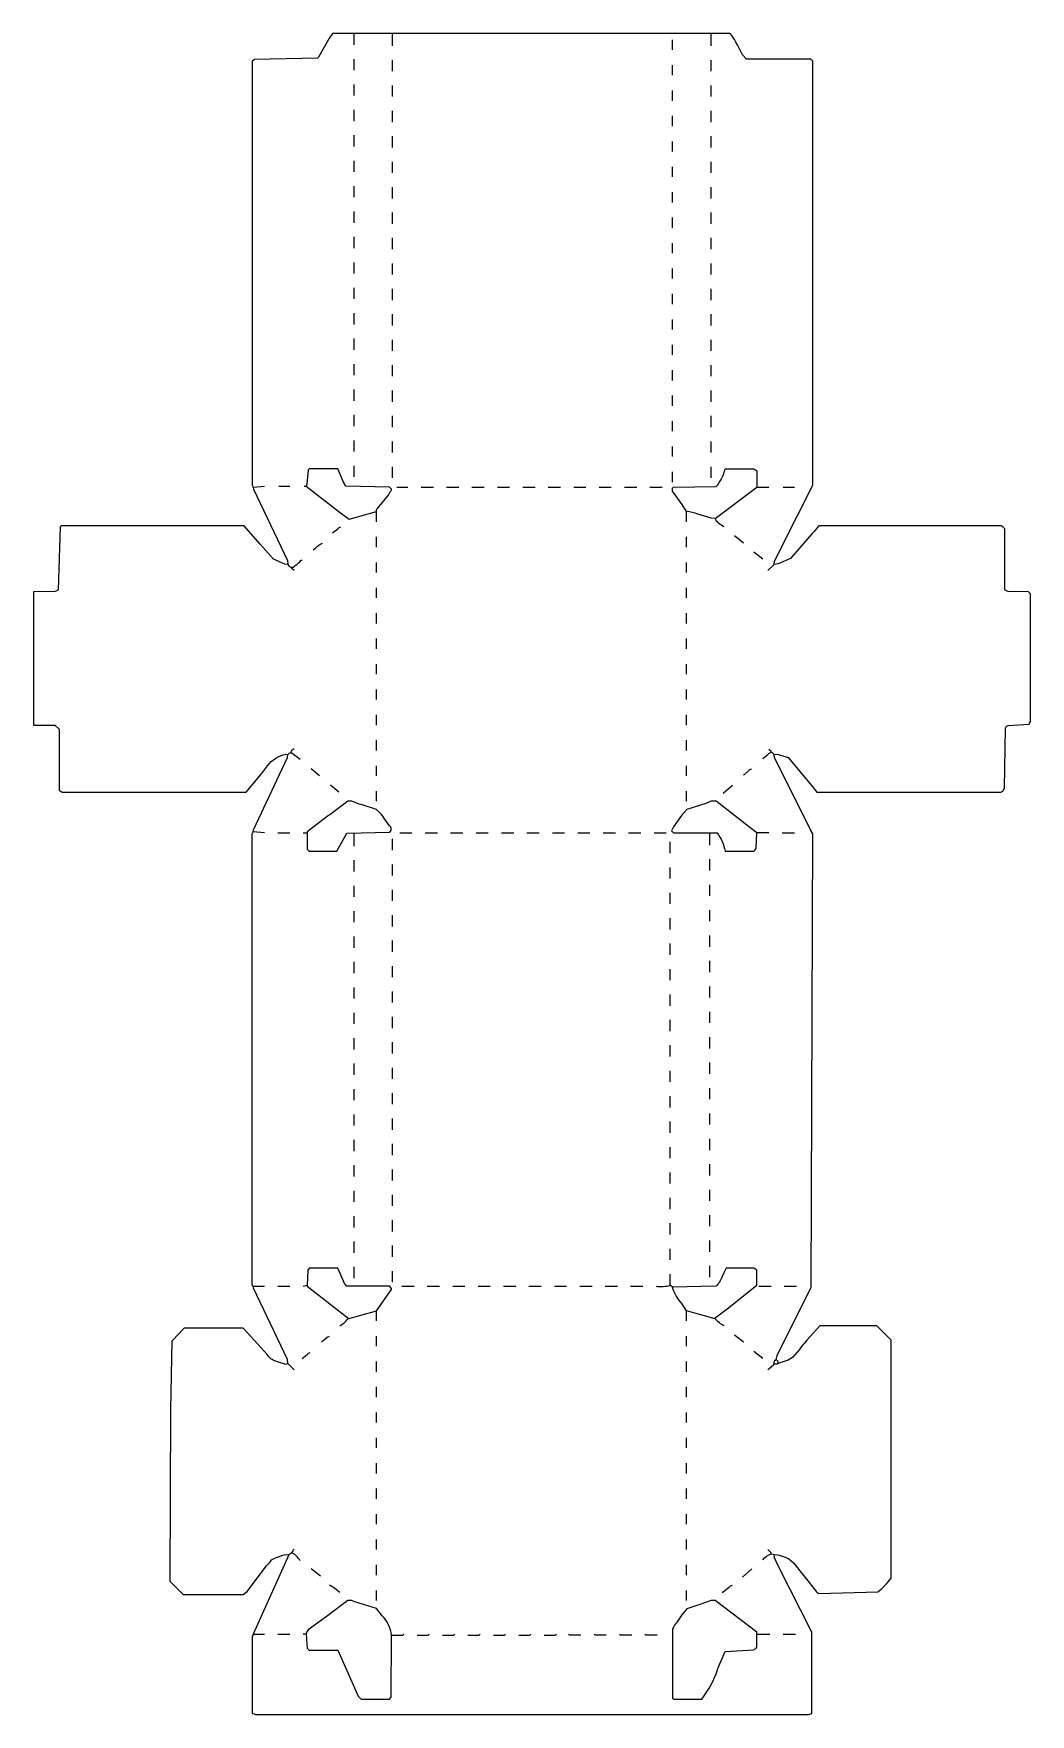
# Model space of a CAD drawing. Extents: x 51 to 1031, y 85 to 1738.
import ezdxf

# ---------------------------------------------------------------- set-up
doc = ezdxf.new("R2010")
doc.units = 0
doc.layers.get('0').update_dxf_attribs({"linetype": 'CONTINUOUS'})

msp = doc.modelspace()

# ---------------------------------------------------------------- linework, layer by layer
at = {"color": 250, "linetype": 'CONTINUOUS'}
for points in [[(779, 1216), (779.352941, 1218.911765), (786.2, 1232.9), (817, 1294), (817, 1711), (815, 1713), (752, 1713), (748, 1717), (743.230769, 1726.153846), (741.2, 1730.1, 0.06909), (736, 1738), (345, 1738), (341.2, 1732.9), (340.8, 1732.1), (331, 1715), (330, 1714), (268.007932, 1712.508192), (266, 1711), (266, 1294), (267, 1292), (267.3, 1290.1), (300.615385, 1219.923077), (301, 1216, 0.629716), (308.1, 1214.8, 0.071874), (314, 1220), (315, 1220)], [(388, 1258), (388, 1268), (388, 1270), (389, 1271), (399.8, 1284.1), (400.8, 1286.1, -0.118981), (403, 1289), (403, 1290), (401, 1292), (358.046411, 1292.997841), (355.8, 1296.9), (350, 1310), (322, 1310), (321, 1309), (319.538071, 1295.032995), (319, 1293)], [(693, 1258), (693, 1268), (688.756098, 1274.804878), (679, 1288), (679, 1291), (680, 1292), (721.988649, 1292.488108, 0.13201), (731, 1310), (759, 1310), (762, 1308), (762, 1292)], [(730, 1253, -0.168222), (721, 1261), (717.076923, 1261.384615), (704.1, 1265.3, 0.064022), (693, 1268)], [(301, 1216), (298.088235, 1216.352941), (287, 1221), (273.752941, 1235.788235), (258, 1254), (78, 1254), (77, 1253), (75, 1191, -0.209502), (71.978351, 1189.476289), (51, 1189), (51, 1058), (72, 1058), (76, 1054), (76, 994), (79, 992), (260, 992), (275, 1010), (281, 1018, -0.180052), (299.1, 1029.3), (301, 1029)], [(345, 1247), (350, 1251, -0.184026), (353, 1253)], [(779, 1029), (782, 1029.5), (790.9, 1026.7), (793, 1026), (816.243902, 998.195122), (821, 992), (1002, 992), (1004, 993), (1005.50847, 996.008192), (1006.49153, 1054.991808, -0.232118), (1009.021649, 1057.523711), (1029.905618, 1058.991011), (1030.3, 1059.9), (1031, 1061), (1031, 1187), (1029, 1189), (1009.022624, 1189.475113, -0.169151), (1006, 1191), (1006, 1251), (1003, 1254), (823, 1254), (818, 1248), (816, 1246), (795.1, 1221.8), (782.923077, 1216.384615), (779, 1216), (773, 1210)], [(326, 1230, -0.098843), (335, 1237)], [(307, 424), (301, 430), (300.615385, 433.923077), (267.3, 504.1), (267, 506), (266, 507), (266, 951), (267, 953), (267.3, 954.9), (300.647059, 1026.088235), (301, 1029, -0.184026), (304, 1031, -0.150174), (307, 1035)], [(768, 1025), (773, 1029, -0.184026), (776, 1031)], [(773, 424), (774, 425), (778.8, 429.1), (779, 430, -0.256569), (781, 434), (782.2, 437.9), (815.50188, 505.001866), (817, 951), (814.7, 954.9), (779.352941, 1026.088235), (779, 1029), (777, 1031), (776, 1031), (776, 1032), (774, 1034)], [(749, 1009), (749.9, 1009.2), (754, 1013, -0.184026), (757, 1015)], [(349, 934), (359.011351, 951.511892), (400.988649, 952.488108, 0.547267), (400.769231, 958.846154), (399.230769, 961.153846), (393, 970), (388, 975), (372.9, 979.7), (371.1, 980.3), (364, 983), (360, 983), (342.1, 969.8), (341, 969), (320, 953), (320, 952), (320, 936), (322, 934), (349, 934)], [(774, 952), (762, 952), (755.195122, 957.243902), (722, 983), (717, 983), (714.1, 981.7), (712.9, 981.3), (693.1, 974.8), (688, 969), (680.2, 957.9), (679.8, 957.1), (678, 954), (680, 952), (723, 952, -0.103955), (731, 934), (759, 934, 0.085047), (761.533074, 937.029183), (762, 952)], [(693, 472), (693, 482), (688.245902, 489.204918, -0.107947), (679, 505), (677, 507), (677, 518)], [(721, 474), (721.2, 474.9), (733, 484), (762, 507), (762, 522), (759, 524), (732, 524), (729.7, 519.1), (727.8, 515.1, -0.088585), (722, 506), (679, 505)], [(663, 506, 0.097941), (677, 507)], [(352, 467, 0.064905), (360, 474), (388, 482)], [(730, 467, -0.08849), (721, 474), (693, 482)], [(301, 430), (299, 429), (290.9, 431.7), (289.1, 432.3, -0.177167), (280.751381, 438.776243), (271.751381, 448.776243), (257, 465), (199, 465), (198, 464), (187.8, 453.1), (187, 452), (185.507572, 385.00735), (185, 216), (198, 203), (257, 203), (261, 206), (280, 231, 0.076982), (285, 237, -0.084978), (292.9, 240.3, -0.172399), (302, 242)], [(768, 237, -0.120666), (776, 243), (783.94, 241.58), (788.9, 239.8), (793.1, 238.2), (798, 234), (819.754098, 206.795082, 0.130064), (823, 204), (880.986861, 205.486131, 0.068195), (894, 219), (894, 453), (880, 467), (824, 467), (811.2, 452.9), (809, 450, 0.076982), (804, 444), (797, 436), (792.9, 433.3), (783, 430, -0.292603), (779, 430)], [(334, 451, -0.110184), (342, 457)], [(315, 435), (320, 439, -0.184026), (323, 441)], [(307, 247, 0.205258), (305, 244), (302, 242), (267, 164), (266.8, 163.1), (266, 162), (266, 86), (267.9, 85.7), (269, 85), (813, 85), (816, 86), (816, 166), (782.8, 231.9), (779.352941, 239.088235), (779, 242)], [(313, 236, 0.149662), (305, 244)], [(352, 205, 0.064652), (342, 212)], [(728, 205), (735, 210, -0.205258), (738, 212)], [(319, 164), (320, 150), (322, 148), (350, 148), (351.3, 145.1), (370, 103), (373, 100), (401, 100), (402.508192, 102.007932), (403, 163, 0.170714), (393.76, 181.82), (388, 189), (366.9, 195.7), (365.1, 196.3), (364, 197), (360, 197), (340, 182), (321, 168, 0.145376), (319, 164), (316, 164)], [(708, 100, 0.082708), (723.3, 128.9), (723.8, 130.1), (731.071066, 147.005076), (758.983373, 148.482185, 0.111891), (762, 151), (762, 164), (762, 166), (721, 197), (717, 197), (705.1, 192.7), (693.1, 188.7), (688.2, 182.9), (683, 175, 0.114561), (679.8, 170.1), (679, 169), (679, 101), (680, 100), (708, 100)]]:
    msp.add_lwpolyline(points, format="xyb", dxfattribs=at)
for points in [[(366, 1727), (366, 1738)], [(717, 1726), (717, 1738)], [(679, 1722), (679, 1732)], [(366, 1702), (366, 1713)], [(679, 1697), (679, 1707)], [(717, 1701), (717, 1712)], [(366, 1677), (366, 1688)], [(717, 1676), (717, 1687)], [(679, 1672), (679, 1682)], [(366, 1652), (366, 1663)], [(679, 1647), (679, 1657)], [(717, 1651), (717, 1662)], [(366, 1627), (366, 1638)], [(717, 1626), (717, 1637)], [(679, 1622), (679, 1632)], [(366, 1602), (366, 1613)], [(679, 1597), (679, 1607)], [(717, 1601), (717, 1612)], [(366, 1577), (366, 1588)], [(717, 1576), (717, 1587)], [(679, 1572), (679, 1582)], [(366, 1552), (366, 1563)], [(679, 1547), (679, 1557)], [(717, 1551), (717, 1562)], [(366, 1527), (366, 1538)], [(679, 1522), (679, 1532)], [(717, 1526), (717, 1537)], [(366, 1502), (366, 1513)], [(679, 1497), (679, 1507)], [(717, 1501), (717, 1512)], [(366, 1477), (366, 1488)], [(679, 1472), (679, 1482)], [(717, 1476), (717, 1487)], [(366, 1452), (366, 1463)], [(679, 1447), (679, 1457)], [(717, 1451), (717, 1462)], [(366, 1427), (366, 1438)], [(679, 1422), (679, 1432)], [(717, 1426), (717, 1437)], [(366, 1402), (366, 1413)], [(679, 1397), (679, 1407)], [(717, 1401), (717, 1412)], [(366, 1377), (366, 1388)], [(679, 1372), (679, 1382)], [(717, 1376), (717, 1387)], [(366, 1352), (366, 1363)], [(679, 1347), (679, 1357)], [(717, 1351), (717, 1362)], [(366, 1327), (366, 1338)], [(679, 1322), (679, 1332)], [(717, 1326), (717, 1337)], [(366, 1302), (366, 1313)], [(679, 1297), (679, 1307)], [(717, 1301), (717, 1312)], [(267, 1292), (278, 1293)], [(292, 1293), (303, 1293)], [(317, 1293), (319, 1293), (352.804878, 1266.756098), (361.3, 1260.6), (388, 1268)], [(408, 1292), (419, 1292)], [(432, 1292), (444, 1292)], [(457, 1292), (469, 1292)], [(482, 1292), (494, 1292)], [(507, 1292), (519, 1292)], [(532, 1292), (544, 1292)], [(557, 1292), (569, 1292)], [(582, 1292), (594, 1292)], [(607, 1292), (619, 1292)], [(632, 1292), (644, 1292)], [(657, 1292), (669, 1292)], [(721, 1261), (762, 1292), (774, 1292)], [(788, 1292), (799, 1292)], [(388, 1233), (388, 1243)], [(693, 1233), (693, 1243)], [(749, 1237), (740, 1244)], [(768, 1221), (759, 1228)], [(307, 1210), (305, 1212), (305, 1213)], [(388, 1208), (388, 1218)], [(693, 1208), (693, 1218)], [(388, 1183), (388, 1193)], [(693, 1183), (693, 1193)], [(388, 1158), (388, 1168)], [(693, 1158), (693, 1168)], [(388, 1133), (388, 1143)], [(693, 1133), (693, 1143)], [(388, 1108), (388, 1118)], [(693, 1108), (693, 1118)], [(388, 1083), (388, 1093)], [(693, 1083), (693, 1093)], [(388, 1058), (388, 1068)], [(693, 1058), (693, 1068)], [(388, 1033), (388, 1043)], [(693, 1033), (693, 1043)], [(313, 1024), (304, 1031)], [(332, 1008), (324, 1015)], [(388, 1008), (388, 1018)], [(693, 1008), (693, 1018)], [(351, 992), (343, 999)], [(388, 983), (388, 993)], [(693, 983), (693, 993)], [(729, 991), (738, 999)], [(278, 952), (267, 953)], [(291, 952), (303, 952)], [(316, 952), (320, 952)], [(677, 932), (677, 943)], [(366, 914), (366, 925)], [(677, 907), (677, 918)], [(366, 889), (366, 900)], [(677, 882), (677, 893)], [(366, 864), (366, 875)], [(677, 857), (677, 868)], [(366, 839), (366, 850)], [(677, 832), (677, 843)], [(366, 814), (366, 825)], [(677, 807), (677, 818)], [(366, 789), (366, 800)], [(677, 782), (677, 793)], [(366, 764), (366, 775)], [(677, 757), (677, 768)], [(366, 739), (366, 750)], [(677, 732), (677, 743)], [(366, 714), (366, 725)], [(677, 707), (677, 718)], [(366, 689), (366, 700)], [(677, 682), (677, 693)], [(366, 664), (366, 675)], [(677, 657), (677, 668)], [(366, 639), (366, 650)], [(677, 632), (677, 643)], [(366, 614), (366, 625)], [(677, 607), (677, 618)], [(366, 589), (366, 600)], [(677, 582), (677, 593)], [(366, 564), (366, 575)], [(677, 557), (677, 568)], [(366, 539), (366, 550)], [(677, 532), (677, 543)], [(388, 472), (388, 482), (403, 503), (403, 504), (401, 506), (359, 506), (356.8, 508.9), (350, 524), (322, 524), (320.466926, 521.970817), (320, 507), (320, 506), (360, 475), (360, 474)], [(366, 514), (366, 525)], [(267, 506), (278, 506)], [(291, 506), (303, 506)], [(413, 506), (425, 506)], [(438, 506), (450, 506)], [(463, 506), (475, 506)], [(488, 506), (500, 506)], [(513, 506), (525, 506)], [(538, 506), (550, 506)], [(563, 506), (575, 506)], [(588, 506), (600, 506)], [(613, 506), (625, 506)], [(638, 506), (650, 506)], [(764, 506), (776, 506)], [(789, 506), (801, 506)], [(388, 447), (388, 457)], [(693, 447), (693, 457)], [(749, 451), (740, 458)], [(388, 422), (388, 432)], [(693, 422), (693, 432)], [(768, 435), (759, 442)], [(388, 397), (388, 407)], [(693, 397), (693, 407)], [(388, 372), (388, 382)], [(693, 372), (693, 382)], [(388, 347), (388, 357)], [(693, 347), (693, 357)], [(388, 322), (388, 332)], [(693, 322), (693, 332)], [(388, 297), (388, 307)], [(693, 297), (693, 307)], [(388, 272), (388, 282)], [(693, 272), (693, 282)], [(388, 247), (388, 257)], [(693, 247), (693, 257)], [(388, 222), (388, 232)], [(693, 222), (693, 232)], [(333, 221), (324, 228)], [(748, 220), (757, 228)], [(388, 197), (388, 207)], [(693, 197), (693, 207)], [(267, 164), (278, 164)], [(291, 164), (303, 164)], [(762, 164), (775, 164)], [(788, 164), (800, 164)]]:
    msp.add_lwpolyline(points, dxfattribs=at)
at = {"color": 251, "linetype": 'CONTINUOUS'}
for points in [[(404, 1726), (404, 1738)], [(404, 1701), (404, 1712)], [(404, 1676), (404, 1687)], [(404, 1651), (404, 1662)], [(404, 1626), (404, 1637)], [(404, 1601), (404, 1612)], [(404, 1576), (404, 1587)], [(404, 1551), (404, 1562)], [(404, 1526), (404, 1537)], [(404, 1501), (404, 1512)], [(404, 1476), (404, 1487)], [(404, 1451), (404, 1462)], [(404, 1426), (404, 1437)], [(404, 1401), (404, 1412)], [(404, 1376), (404, 1387)], [(404, 1351), (404, 1362)], [(404, 1326), (404, 1337)], [(404, 1301), (404, 1312)], [(404, 935), (404, 946)], [(411, 952), (423, 952)], [(436, 952), (448, 952)], [(461, 952), (473, 952)], [(486, 952), (498, 952)], [(511, 952), (523, 952)], [(536, 952), (548, 952)], [(561, 952), (573, 952)], [(586, 952), (598, 952)], [(611, 952), (623, 952)], [(636, 952), (648, 952)], [(661, 952), (673, 952)], [(716, 940), (716, 952)], [(787, 952), (799, 952)], [(716, 915), (716, 926)], [(404, 910), (404, 921)], [(404, 885), (404, 896)], [(716, 890), (716, 901)], [(404, 860), (404, 871)], [(716, 865), (716, 876)], [(404, 835), (404, 846)], [(716, 840), (716, 851)], [(404, 810), (404, 821)], [(716, 815), (716, 826)], [(404, 785), (404, 796)], [(716, 790), (716, 801)], [(404, 760), (404, 771)], [(716, 765), (716, 776)], [(404, 735), (404, 746)], [(716, 740), (716, 751)], [(404, 710), (404, 721)], [(716, 715), (716, 726)], [(404, 685), (404, 696)], [(716, 690), (716, 701)], [(404, 660), (404, 671)], [(716, 665), (716, 676)], [(404, 635), (404, 646)], [(716, 640), (716, 651)], [(404, 610), (404, 621)], [(716, 615), (716, 626)], [(404, 585), (404, 596)], [(716, 590), (716, 601)], [(404, 560), (404, 571)], [(716, 565), (716, 576)], [(404, 535), (404, 546)], [(716, 540), (716, 551)], [(404, 510), (404, 521)], [(716, 515), (716, 526)], [(403, 163), (414, 163), (415, 164)]]:
    msp.add_lwpolyline(points, dxfattribs=at)
at = {"color": 27, "linetype": 'CONTINUOUS'}
for points in [[(366, 939), (366, 952)], [(776, 243), (776, 244), (773, 247)]]:
    msp.add_lwpolyline(points, dxfattribs=at)
at = {"color": 247, "linetype": 'CONTINUOUS'}
msp.add_lwpolyline([(316, 506), (320, 507)], dxfattribs=at)
at = {"color": 252, "linetype": 'CONTINUOUS'}
for points in [[(783, 430), (783, 432), (781, 434)], [(428, 163), (439, 163), (440, 164)], [(453, 163), (464, 163), (465, 164)], [(478, 163), (489, 163), (490, 164)], [(503, 163), (514, 163), (515, 164)], [(528, 163), (539, 163), (540, 164)], [(553, 163), (564, 163), (565, 164)], [(589, 163), (578, 163), (577, 164)], [(614, 163), (603, 163), (602, 164)], [(639, 163), (628, 163), (627, 164)], [(664, 163), (653, 163), (652, 164)]]:
    msp.add_lwpolyline(points, dxfattribs=at)

doc.saveas('drawing.dxf')
